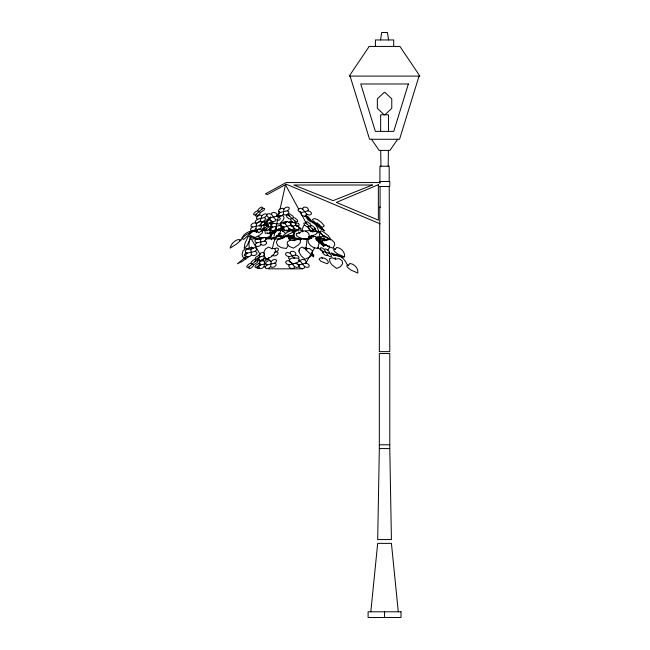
<?xml version="1.0" encoding="UTF-8"?>
<svg xmlns="http://www.w3.org/2000/svg" width="650" height="650" viewBox="0 0 650 650"><rect width="100%" height="100%" fill="white"/><g stroke="black" fill="none" stroke-linecap="round" stroke-linejoin="round"><path stroke-width="0.97" d="M379.811 206.749L379.332 351.634L389.781 351.634L389.228 186.485M379.892 183.446L379.949 166.221L389.163 166.221L389.212 181.415M388.156 166.221L388.424 150.386M379.332 448.573L377.691 539.573L391.422 539.573L389.781 448.573L389.781 353.535L379.332 353.535L379.332 448.573L389.781 448.573M305.906 248.771L302.006 247.049L299.374 248.771L299.081 252.119L301.226 255.913L304.98 259.236L310.156 256.766L312.13 254.483L312.463 250.672L309.303 248.422L305.906 248.771L306.069 246.894A12.902 4.371 -78.3 0 0 306.8 238.818M370.817 611.796L377.691 543.367L391.422 543.367L398.296 611.796M255.921 228.784L256.441 223.738L258.05 222.186L260.325 221.609L261.804 222.381L261.56 224.006L259.748 225.453L252.623 227.069L250.803 228.516L250.559 230.132L252.046 230.904L254.312 230.336L255.921 228.784L257.286 229.661L259.545 229.198L261.259 227.703L261.349 226.111L259.748 225.453M257.335 229.71L257.181 231.205L258.659 232.806L263.437 229.572L268.499 224.689L267.8 224.071L265.419 225.306L262.909 224.851M264.266 255.84L260.707 256.652L258.887 258.091L258.643 259.716L260.13 260.488L262.397 259.919L264.006 258.367L264.363 254.922M265.858 263.705L260.821 264.851L259.001 266.289L258.757 267.914L260.244 268.686L262.511 268.117L264.119 266.565L264.639 261.511L266.248 259.959L268.515 259.391L270.002 260.162M270.636 266.565L271.156 261.511L272.764 259.959L275.031 259.391L276.518 260.162L276.274 261.787L274.454 263.226L267.329 264.851L265.509 266.289L265.265 267.914L266.752 268.686L269.019 268.117L270.636 266.565L271.993 267.434L274.251 266.979L275.974 265.476L276.055 263.892L274.454 263.226M281.19 224.486L279.971 225.453L272.854 227.069L271.034 228.516L270.79 230.132L272.277 230.904L274.544 230.336L276.152 228.784L276.673 223.738M283.368 214.175L283.887 209.121L285.496 207.569L287.763 207.001L289.25 207.773L289.006 209.398L287.186 210.836L280.061 212.461L278.249 213.899L277.997 215.524L279.484 216.296L281.759 215.727L283.368 214.175L284.724 215.044L286.983 214.589L288.706 213.086L288.787 211.502L287.186 210.836M294.32 240.63L297.546 239.395L300.584 240.012L300.3 242.743L298.447 244.896L293.548 248.129L289.51 246.529L287.17 244.286L287.414 241.889L290.16 240.175L294.32 240.63L294.231 231.246M319.767 242.751L316.777 240.5L315.681 238.542L322.66 244.465L323.968 246.586L319.767 242.751L319.954 241.134L318.833 239.688L315.754 237.291M380.559 39.951L381.68 32.5L387.433 32.5L388.554 39.951M249.234 233.813L249.454 232.448L252.964 231.432L256.246 231.814L257.879 231.278M256.246 231.814L256.409 230.807M294.58 258.139L297.741 258.091L299.406 259.545L299.073 261.341L296.863 262.844L293.54 263.754L290.298 262.47L289.283 261.259L289.656 259.212L292.248 257.977L294.58 258.139L294.767 257.132M265.216 237.973L268.645 237.177L270.814 235.097L270.059 233.699L270.652 230.669L268.808 229.913M271.513 214.467L271.838 212.916L273.756 212.347L276.047 213.119L277.249 214.744L276.608 216.182L270.424 217.807L268.109 217.141L266.76 215.556L267.256 214.053L269.262 213.59L271.513 214.467L275.519 219.521L277.769 220.391L279.776 219.936L280.264 218.432L278.923 216.848L276.608 216.182M271.513 223.738L271.838 222.186M275.519 219.521L275.194 221.073L273.276 221.642L270.985 220.87L269.774 219.245L270.424 217.807M285.147 223.738L285.472 222.186L287.389 221.609L289.681 222.381L290.883 224.006L290.241 225.453L284.058 227.069L281.743 226.403L280.394 224.819L280.881 223.316L282.896 222.861L285.147 223.738L289.152 228.784L291.403 229.661L293.41 229.198L293.898 227.703L292.557 226.111L290.241 225.453M289.152 228.784L288.827 230.336L286.91 230.904L284.619 230.132L283.408 228.516L284.058 227.069M292.646 221.609L290.729 222.186L290.396 223.738L294.409 228.784L294.084 230.336L292.159 230.904L289.876 230.132L288.665 228.516M290.225 253.313L290.55 251.761L292.467 251.193L294.759 251.964L295.961 253.589L295.319 255.028L289.136 256.652L286.821 255.986L285.472 254.402L285.959 252.899L287.974 252.444L290.225 253.313L294.231 258.367M302.738 209.121L303.062 207.569L304.988 207.001L307.279 207.773L308.482 209.398L307.832 210.836L301.657 212.461L299.333 211.794L297.993 210.21L298.48 208.707L300.487 208.252L302.738 209.121L306.751 214.175L309.002 215.044L311.009 214.589L311.496 213.086L310.156 211.502L307.832 210.836M290.826 262.048L294.409 266.565L294.084 268.117L292.159 268.686L289.876 267.914L288.665 266.289L289.315 264.851L295.49 263.226L297.042 263.673M306.751 214.175L306.418 215.727L304.501 216.296L302.209 215.524L301.007 213.899L301.657 212.461M305.654 263.226L307.97 263.892L309.311 265.476L308.823 266.979L306.816 267.434L304.566 266.565L300.56 261.511L300.885 259.959L302.803 259.391L305.094 260.162L306.296 261.787L305.654 263.226L299.471 264.851L297.156 264.184L296.254 263.128M304.566 266.565L304.241 268.117L302.323 268.686L300.032 267.914L298.821 266.289L299.471 264.851M274.064 235.942L279.565 211.315M280.004 209.349L285.496 184.722L298.902 209.584M248.349 256.579L245.773 259.236L242.726 256.766L242.028 254.483L243.068 250.672L246.212 248.422L248.649 248.771L249.161 246.894A12.902 10.465 71 0 1 251.818 236.104M419.039 76.099L399.547 139.271L369.566 139.271L350.074 76.099M260.203 220.943L261.787 215.898L263.551 214.346L265.655 213.769L266.784 214.541L266.207 216.166L264.29 217.612L257.701 219.229L255.783 220.675L255.206 222.292L256.336 223.064L258.448 222.495L260.203 220.943L261.194 221.821L263.274 221.357L265.111 219.863L265.541 218.27L264.29 217.612M259.683 226.257L260.471 223.738M280.134 230.336L281.889 228.784L282.392 227.183M298.838 251.144L299.325 249.641M298.488 258.781L298.976 257.278L297.635 255.694L295.319 255.028M312.341 254.028L311.854 255.523L310.513 255.832M257.757 210.836L258.294 209.398L260.041 207.773L261.893 207.001L262.665 207.569L261.869 209.121L256.271 214.175L254.377 215.044L253.476 214.589L254.15 213.086L255.954 211.502L257.757 210.836L260.39 212.461L263.998 210.21L264.664 208.707L263.762 208.252L261.869 209.121M260.39 212.461L259.846 213.899L256.246 216.296L255.474 215.727L256.271 214.175M250.941 263.226L251.477 261.787L253.232 260.162L255.084 259.391L255.856 259.959L255.06 261.511L249.454 266.565L247.561 267.434L246.667 266.979L247.333 265.476L249.145 263.892L250.941 263.226L253.573 264.851L257.181 262.6L257.847 261.097L256.953 260.634L255.06 261.511M253.573 264.851L253.037 266.289L251.282 267.914L249.438 268.686L248.658 268.117L249.454 266.565M259.886 253.589L259.35 255.028L255.743 257.278L255.076 258.781L255.97 259.236L259.642 256.758M260.52 264.038L257.717 266.565L255.824 267.434L254.93 266.979L255.596 265.476L259.204 263.226L259.74 261.787L261.495 260.162L263.348 259.391M264.713 227.703L264.046 229.198L264.948 229.661L268.621 227.183M266.061 224.819L266.727 223.316L265.834 222.861L264.566 223.446M272.391 226.557L270.424 227.069L269.774 228.516L270.985 230.132L273.276 230.904L275.194 230.336L275.519 228.784L277.769 229.661L279.776 229.198L281.491 227.703L281.58 226.111L279.971 225.453M291.281 226.557L295.49 225.453L296.14 224.006L294.938 222.381M289.136 256.652L288.486 258.091L289.697 259.716M304.046 225.184L302.315 228.808L302.762 231.961M311.025 226.102L311.399 225.339M320.718 233.066L320.483 233.553L326.267 237.567L330.85 239.403L328.088 235.479L322.067 230.921L320.141 231.205L320.718 233.066L318.906 231.928M266.841 228.784L266.045 230.336L266.817 230.904L270.416 228.516M257.863 258.367L257.067 259.919L257.839 260.488L259.691 259.716M257.717 266.565L256.921 268.117L257.701 268.686L259.545 267.914M271.863 248.771L274.471 248.422L275.754 250.672L273.796 254.483L271.342 256.766L266.476 259.236L264.298 255.913L263.859 252.119L265.582 248.771L268.848 247.049L271.863 248.771L272.821 246.894A12.902 6.321 -77.4 0 1 280.15 233.48M324.561 249.754L325.041 248.877L326.779 249.332L328.673 250.835L329.517 252.419L328.778 253.086L323.196 251.469L321.262 250.023L320.296 248.398L320.905 247.634C326.284 248.316 325.691 256.238 331.061 256.921L331.679 256.149L330.712 254.532L328.778 253.086M327.413 254.8L326.934 255.678L325.195 255.214L323.294 253.719L322.449 252.127L323.196 251.469M305.622 263.551L310.659 254.743M311.659 252.98L314.681 247.699M318.703 240.654L319.711 238.891L321.084 239.2L317.736 237.421L317.736 236.811L327.039 240.175M250.144 238.526L249.901 236.324L248.17 236.592L244.936 243.368L244.172 248.479L247.13 245.594L251.209 236.738M309.213 238.469L309.562 237.884L311.878 238.16M288.405 245.074L286.317 248.479L281.426 247.723L277.713 245.594L276.348 242.409L277.81 239.297L282.051 238.526L284.716 236.324L288.446 236.592L289.998 240.207M298.293 226.403L299.301 224.819L298.382 223.316L296.132 222.861M335.335 249.373L336.611 247.439C341.299 247.853 345.215 252.265 344.654 257.01L337.594 253.939L334.206 251.16L333.613 249.316L335.335 249.373L333.669 248.007M348.522 265.411L349.798 263.477C354.486 263.892 358.402 268.304 357.841 273.049L350.781 269.977L347.392 267.199L346.799 265.354L348.522 265.411L346.856 264.038A12.902 10.107 59.4 0 0 333.483 255.052M316.656 238.518L317.688 237.023L320.491 237.364L323.716 235.641L327.031 237.364L328.25 239.874M397.654 139.271L389.951 150.386L379.161 150.386L371.459 139.271M327.316 250.543L329.428 247.804L329.144 245.806M310.7 238.526L312.439 236.324L315.941 236.592L318.516 240.207L319.02 243.368L317.777 248.479L313.991 247.723L310.489 245.594L308.222 242.409L307.994 239.297L310.7 238.526L309.424 236.738M265.419 225.306L266.638 223.966A12.902 8.247 88.2 0 1 270.692 216.832M250.859 249.754L252.273 248.203L254.613 247.634L256.401 248.398L256.49 250.023L254.824 251.469L247.439 253.086L245.773 254.532L245.863 256.149L247.65 256.921L249.99 256.352L251.404 254.8L250.859 249.754L249.194 248.877L246.838 249.332L245.294 250.835L245.554 252.419L247.439 253.086M260.488 239.419L261.893 237.868L264.241 237.291L266.021 238.062L266.11 239.688L264.452 241.134L257.059 242.751L255.401 244.197L255.491 245.814L257.27 246.586L259.61 246.017L261.024 244.465L260.488 239.419L258.814 238.542L256.457 238.997L254.922 240.5L255.174 242.084L257.059 242.751M299.715 233.066L301.543 231.205L305.459 230.921L308.547 233.228L309.286 235.479L308.189 239.403L303.461 238.924L299.138 237.567L296.433 235.536L296.286 233.553L299.715 233.066L298.204 231.928M305.533 231.132L309.083 230.466L312.471 231.814L313.463 230.807M244.319 258.139L237.445 263.754L242.507 261.259L245.001 259.212L245.513 257.977L244.319 258.139L245.546 257.132M271.505 256.141L272.577 255.109L273.934 255.986L276.193 255.523L277.916 254.028L277.997 252.436L276.396 251.778L274.308 252.249M291.428 236.811L288.746 237.949M384.914 114.806L391.771 108.314L391.771 98.873L384.914 92.389L384.199 92.389L377.341 98.873L377.341 108.314L384.199 114.806M250.51 233.066L253.11 230.921L243.766 239.403L242.499 238.924L242.864 237.567L245.018 235.536L248.211 233.553L250.51 233.066L251.713 231.928M269.449 223.47L270.611 222.381M321.051 241.792L321.791 241.134L319.857 239.688L318.89 238.062L319.507 237.291L322.538 238.899M258.302 229.304L257.132 230.336L255.019 230.904L253.89 230.132M283.473 223.738L285.236 222.186L287.341 221.609M246.675 252.436L244.871 254.028L244.205 255.523L245.099 255.986M273.057 223.316L271.334 224.819L271.253 226.403L272.854 227.069M268.767 257.782L267.621 258.781L265.371 259.236L264.006 258.367M256.368 232.537L257.701 231.392M286.536 236.99L289.591 235.503L293.044 235.487M294.312 237.144L291.761 237.916L295.344 238.729L297.334 238.469M308.685 236.852L311.407 236.064M276.396 251.778L278.216 250.331L278.46 248.706L276.973 247.934L274.706 248.511M239.655 240.63L241.012 240.175L236.259 244.286L230.108 248.129C231.172 243.856 234.78 239.923 239.257 239.395L239.655 240.63L241.361 239.289A12.902 12.862 -71.6 0 1 256.336 231.246M260.877 225.964L262.974 225.453L264.891 224.006L265.468 222.381L264.347 221.609L262.234 222.186M277.615 235.503L276.559 236.088L279.793 236.031L271.619 238.493L268.596 238.469L271.001 237.534M285.188 236.811L290.225 235.487L293.256 235.503L288.738 236.99M289.412 237.916L293.776 236.787M284.44 236.998L282.051 237.949L283.034 238.16M276.356 215.808L277.428 215.142M248.649 248.771L251.428 247.049L252.371 248.771M269.831 217.636L265.98 220.496L265.793 222.121L269.523 219.911M325.926 240.63L328.112 239.395L332.004 240.012L334.514 242.743L334.742 244.896L332.816 248.129L328.291 246.529L324.366 244.286L322.156 241.889L322.457 240.175L325.926 240.63L324.691 239.289A12.902 9.912 87.8 0 0 313.032 231.246M310.741 236.324L312.268 235.471M290.582 219.229L293.499 217.612L295.36 218.27L297.156 219.863L297.749 221.357L296.766 221.821L294.824 220.943L289.258 215.898L287.316 215.02L286.333 215.475L286.926 216.978L288.722 218.562L290.582 219.229L291.046 220.675L292.776 222.292L294.678 223.064L295.547 222.495L294.824 220.943M308.043 227.069L310.96 225.453L312.821 226.111L314.616 227.703L315.209 229.198L314.226 229.661L312.284 228.784L306.727 223.738L304.785 222.861L303.794 223.316L304.387 224.819L306.191 226.403L308.043 227.069L308.506 228.516L310.237 230.132L312.146 230.904L313.007 230.336L312.284 228.784M293.134 231.814L294.418 231.432L282.425 237.445C284.204 233.431 288.511 231.051 292.727 230.466L293.134 231.814L295.059 230.807M262.113 222.381L263.965 221.609L264.737 222.186M250.762 248.706L252.614 247.934L253.386 248.511M248.82 256.457L246.967 257.229L246.196 256.661M288.892 229.661L290.331 229.076M266.524 226.111L268.328 225.453M289.868 229.799L282.62 231.091L280.808 228.735M280.906 233.22L279.151 233.829L278.549 235.097L275.527 237.209L270.319 238.469L269.36 237.25L272.586 233.748L276.209 231.026L279.338 229.938L280.881 230.856L279.151 233.829L280.548 233.618L280.028 233.252M283.091 222.381L285.326 221.609L286.78 221.991M288.795 222.381L291.029 221.609L292.484 221.991M290.517 230.132L288.291 230.904L286.106 230.336M296.221 230.132L293.995 230.904L292.533 230.523M303.916 248.511L305.833 247.934L308.124 248.706M308.888 236.909L315.624 234.496L317.631 232.448L315.738 231.432L312.471 231.814M283.627 236.218L281.645 237.161L284.456 237.201M282.937 237.356L280.02 238.493L282.709 238.558M264.119 230.409L266.947 229.751M270.059 233.699L272.171 233.212M284.261 229.352L282.88 229.661L281.889 228.784M262.048 237.656L255.011 238.453L252.395 237.209M279.776 229.198L277.517 229.661L276.152 228.784M273.585 233.342L266.63 233.066L269.23 233.699L274.332 233.204M291.436 235.503L293.426 235.243M294.816 238.469L292.833 238.729L289.242 237.916L291.964 237.12M269.652 237.884L266.419 237.949L270.969 236.681M292.191 236.088L293.694 235.909M335.335 259.114L339.365 258.651L342.184 260.845L342.615 263.843L340.502 266.581L336.676 268.483L331.874 264.769L329.981 262.186L329.493 258.781L332.248 257.79L335.335 259.114L335.091 257.441M299.796 238.469L296.335 238.493M286.691 236.031L288.771 235.812M257.189 239.289L261.137 238.908M285.074 235.958L287.584 236.088M279.671 215.881L283.173 215.597L284.107 217.904L283.116 220.155L279.386 224.079L274.714 223.6L271.416 222.243L270.595 220.212M322.489 258.139L324.293 258.091L326.641 259.545L328.136 261.341L328.258 262.844L327.169 263.754L320.791 261.259L319.085 259.212L320.206 257.977L322.489 258.139L321.644 257.132M301.072 238.453L297.741 238.469L292.614 237.25L293.451 233.748L295.856 231.026L299.455 229.938L302.981 230.856M379.332 181.513L389.781 181.513L389.781 186.501L379.332 186.501M380.079 182.561L286.154 182.561L265.403 193.903L267.369 194.553L286.293 184.202L380.079 223.844M257.294 238.891L251.282 238.891L260.341 254.743M259.301 238.891L261.308 238.891M265.338 238.891L280.459 238.891M288.527 238.891L309.692 238.891M317.712 238.891L319.711 238.891M268.393 268.832L302.608 268.832M379.332 444.771L389.781 444.771M320.954 227.045L322.863 227.069L324.342 225.842L321.271 222.341L317.647 219.627L314.348 218.53L312.52 219.448L314.324 223.689L317.2 225.802M273.293 232.318L269.701 232.529L270.392 232.895M263.437 238.111L261.592 237.989L258.261 236.446M281.84 222.682L284.716 222.901M310.716 236.616L313.105 236.811M290.054 237.161L292.443 237.356M283.416 236.202L281.775 235.95L278.444 233.951M334.271 255.239L343.468 257.246L330.923 252.85L330.923 253.459L334.271 255.239L332.881 254.914M287.308 236.616L290.168 237.356M273.626 237.12L274.536 237.356M323.635 238.542L326.641 239.996M323.789 244.879L325.528 245.342L326.007 244.465L327.86 246.017L329.664 246.586M295.49 225.453L297.814 226.111L299.154 227.703L298.667 229.198L296.66 229.661L294.409 228.784M270.424 227.069L268.109 226.403L266.76 224.819L267.256 223.316L269.262 222.861L270.757 223.446M289.315 264.851L286.991 264.184L285.651 262.6L286.138 261.097L288.145 260.634L290.396 261.511M261.089 230.685L262.6 231.132L262.299 232.928L259.553 235.235L255.32 237.445L250.656 235.828L249.121 234.496M312.162 221.812L314.007 222.43M264.452 241.134L266.338 241.792L266.589 243.384L265.046 244.879L262.697 245.342L261.024 244.465M254.824 251.469L256.709 252.127L256.969 253.719L255.426 255.214L253.069 255.678L251.404 254.8M291.184 222.828L289.356 222.154L290.842 223.511M298.309 260.634L300.56 261.511M294.409 266.565L296.66 267.434L298.667 266.979L299.154 265.476L298.261 264.42M265.614 223.576L267.304 224.234M278.265 230.904L275.202 229.052M280.061 212.461L278.46 211.794L278.549 210.21L280.264 208.707L282.523 208.252L283.887 209.121M252.623 227.069L251.022 226.403L251.103 224.819L252.826 223.316L255.084 222.861L256.441 223.738M260.707 256.652L259.098 255.986L259.188 254.402L260.902 252.899L263.161 252.444L264.526 253.313M267.329 264.851L265.728 264.184L265.817 262.6L267.532 261.097L269.791 260.634L271.156 261.511M260.821 264.851L259.22 264.184L259.301 262.6L261.024 261.097L263.274 260.634L264.639 261.511M308.262 237.315L309.562 237.884M295.929 231.701L294.523 231.083L292.979 231.701L293.898 233.066M305.573 215.02L308.352 216.978L313.3 223.064L310.408 220.943L305.939 215.898M272.846 223.738L270.904 222.861L269.912 223.316L270.506 224.819L272.309 226.403M279.053 229.076L280.345 229.661L281.336 229.198L280.743 227.703M279.744 229.637L283.14 231.205L285.748 233.626M262.697 229.938L264.997 231.026L265.379 233.748M304.744 216.166L309.855 219.229M317.679 225.453L321.051 227.069L324.496 230.904L314.243 221.609L319.183 227.703L321.969 229.661L321.604 228.784M285.919 230.336L287.04 230.904L286.788 230.132M275.21 232.367L269.896 230.352L270.164 231.709M278.671 236.121L281.019 237.331L279.086 235.121M257.701 219.229L256.449 218.562L256.88 216.978L258.724 215.475L260.796 215.02L261.787 215.898M262.974 225.453L264.225 226.111L263.794 227.703L261.958 229.198L259.878 229.661L258.887 228.784M295.539 224.957L299.699 227.516L301.178 229.133L298.87 227.476M319.954 241.134L322.944 243.384L324.041 245.342L322.66 244.465M306.759 248.398L305.459 247.634L306.767 249.754L305.386 248.877L305.264 249.332L313.674 256.921L312.366 254.8L313.755 255.678L313.869 255.214L311.464 252.663M270.116 226.557L270.952 227.069M259.204 263.226L260.041 263.746M295.206 225.087L297.375 226.46M299.853 238.201L301.543 239.281M264.119 266.565L265.484 267.434M323.497 252.452L317.744 247.439M281.726 227.703L284.513 229.661L280.987 225.217M274.747 230.693L275.592 232.009M262.86 259.147L264.371 261.787M323.156 239.419L324.066 241.02M299.861 211.364L306.564 223.795M308.002 226.46L310.871 231.79M312.788 235.341L313.747 237.12M320.491 237.364L319.589 235.487A12.902 5.314 77.9 0 0 312.959 222.081M306.727 223.738L305.996 222.186L306.865 221.609L310.505 224.006L310.96 225.453M289.258 215.898L288.535 214.346L289.404 213.769L293.036 216.166L293.499 217.612M278.403 228.784L279.126 230.336M281.287 236.738L282.051 238.526M314.762 227.89L316.087 231.002M317.135 223.738L316.769 222.861L319.548 224.819L321.051 227.069M310.408 220.943L310.773 221.821L307.986 219.863L306.483 217.612M271.302 239.176L271.489 239.761M283.473 226.403L283.595 227.069L280.223 225.453L280.345 226.111M322.01 242.125L322.148 243.076M380.689 150.386L380.957 166.221M393.697 46.426L393.697 39.951L375.416 39.951L375.416 46.426M388.464 131.438L388.464 114.806L380.648 114.806L380.648 131.438M384.556 611.796L384.556 617.5M380.079 186.591L380.079 207.732M320.296 239.013A12.902 10.107 59.4 0 1 321.961 238.916M274.666 230.474A12.902 7.613 58.9 0 1 276.071 231.847M270.863 234.106A12.902 2.096 -88.6 0 1 271.139 236.438M408.371 83.98L393.746 131.389L375.367 131.381L360.742 83.98L408.371 83.98M369.192 46.426L349.221 76.099L419.892 76.099L399.921 46.426L369.192 46.426M378.357 184.673L336.399 202.41L378.357 220.147L378.357 184.673M372.377 185.006L333.117 200.647L293.857 185.006L372.377 185.006M401.017 611.796L368.095 611.796L368.095 617.5L401.017 617.5L401.017 611.796"/></g></svg>
